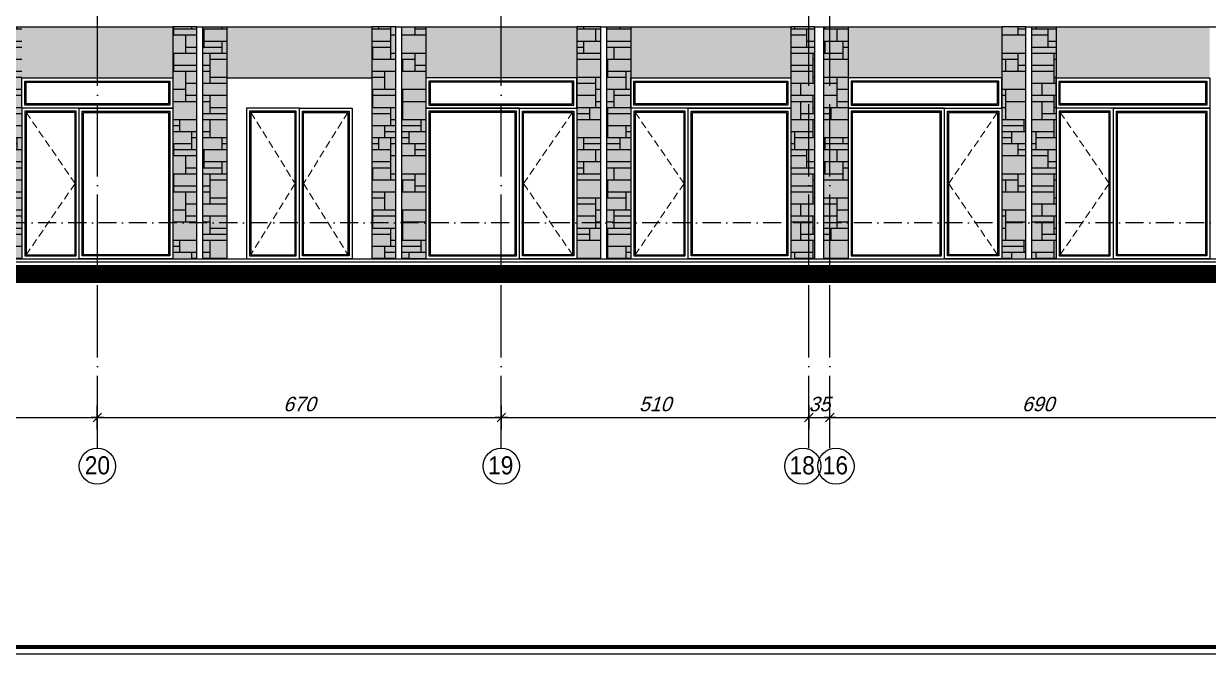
# Model space of a CAD drawing. Extents: x 9615146 to 9672346, y 4699603 to 4705703.
# Drawn here: x 9646191 to 9648156, y 4699603 to 4700649 of the extents above; entities that cross this region are included whole.
import ezdxf
from ezdxf.enums import TextEntityAlignment as Align

# ---------------------------------------------------------------- set-up
doc = ezdxf.new("R2010")
doc.units = 0
doc.header["$LTSCALE"] = 0.5
doc.header["$MEASUREMENT"] = 0
doc.header["$PDSIZE"] = -1
for name, pattern in [('ACAD_ISO04W100', [30, 24, -3, 0, -3]), ('DASHED', [0.75, 0.5, -0.25]), ('OSI1000', [5, 3, -1, 0, -1])]:
    doc.linetypes.add(name, pattern=pattern)
doc.layers.get('0').update_dxf_attribs({"color": 251, "linetype": 'CONTINUOUS'})
doc.layers.get('Defpoints').update_dxf_attribs({"color": 251, "linetype": 'CONTINUOUS'})
for name, color, linetype in [('_axis', 1, 'ACAD_ISO04W100'), ('_axis_num', 1, 'CONTINUOUS'), ('_dimension', 4, 'CONTINUOUS'), ('_dimension_evel', 4, 'CONTINUOUS'), ('_hatch', 9, 'CONTINUOUS'), ('_hatch_construction', 252, 'CONTINUOUS'), ('_table', 3, 'CONTINUOUS'), ('fasadi', 147, 'CONTINUOUS'), ('podlojka', 21, 'CONTINUOUS')]:
    doc.layers.add(name, color=color, linetype=linetype)
doc.layers.add('_punk', color=8, linetype='DASHED', lineweight=9)
doc.styles.add('POMESHTENIA', font='arial.ttf', dxfattribs={"width": 0.9})
doc.styles.add('WIN', font='swindos.shx', dxfattribs={"oblique": 17})
doc.dimstyles.new('dim_50', dxfattribs={"dimtxt": 24, "dimasz": 1, "dimexe": 30, "dimexo": 0, "dimgap": 10, "dimtad": 1, "dimdec": 1, "dimrnd": 0.5, "dimdsep": 46, "dimtxsty": 'WIN', "dimblk1": '1', "dimblk2": '1', "dimsah": 1, "dimcen": 15, "dimdle": 10, "dimse1": 1, "dimse2": 1, "dimadec": 0, "dimazin": 0, "dimtfac": 1, "dimtdec": 1, "dimtix": 1, "dimtmove": 2, "dimatfit": 3, "dimldrblk": '1', "dimfxl": 1, "dimtolj": 1, "dimarcsym": 0})
pattern_1 = [(0, (0, 0), (0, 200), [150, -50]), (0, (0, 10), (0, 200), [-60, 60, -30, 50]), (0, (0, 20), (0, 200), [-90, 110]), (0, (0, 30), (0, 200), [90, -110]), (0, (0, 40), (0, 200), [-40, 160]), (0, (0, 50), (0, 200), [70, -50, 60, -20]), (0, (70, 60), (0, 200), [160, -40]), (0, (-10, 70), (0, 200), [110, -90]), (0, (-40, 80), (0, 200), [90, -110]), (0, (0, 90), (0, 200), [160, -40]), (0, (0, 100), (0, 200), [-80, 50, -30, 40]), (0, (100, 110), (0, 200), [120, -80]), (0, (20, 120), (0, 200), [80, -40, 30, -50]), (0, (60, 130), (0, 200), [80, -30, 50, -40]), (0, (140, 140), (0, 200), [120, -80]), (0, (60, 150), (0, 200), [80, -120]), (0, (100, 160), (0, 200), [90, -110]), (0, (100, 170), (0, 200), [-60, 140]), (0, (40, 180), (0, 200), [60, -140]), (0, (100, 190), (0, 200), [140, -60]), (90, (0, 80), (-200, 1e-14), [30, -80, 70, -20]), (90, (20, 90), (-200, 1e-14), [50, -30, 20, -100]), (90, (30, 50), (-200, 1e-14), [20, -180]), (90, (40, 30), (-200, 1e-14), [20, -120, 30, -30]), (90, (50, 70), (-200, 1e-14), [20, -180]), (90, (60, 0), (-200, 1e-14), [30, -90, 50, -30]), (90, (70, 40), (-200, 1e-14), [30, -170]), (90, (80, 90), (-200, 1e-14), [30, -10, 20, -140]), (90, (90, 10), (-200, 1e-14), [30, -170]), (90, (100, 60), (-200, 1e-14), [30, -10, 30, -20, 50, -60]), (90, (120, 60), (-200, 1e-14), [-140, 20, -20, 20]), (90, (130, 90), (-200, 1e-14), [20, -180]), (90, (140, 20), (-200, 1e-14), [20, -70, 50, -60]), (90, (150, 50), (-200, 1e-14), [10, -130, 30, -30]), (90, (160, 60), (-200, 1e-14), [50, -50, 30, -70]), (90, (170, 110), (-200, 1e-14), [30, -50, 20, -100]), (90, (180, 40), (-200, 1e-14), [20, -180]), (90, (190, 60), (-200, 1e-14), [20, -60, 30, -90])]
pattern_2 = [(0, (3, 0), (30, 15), [27, -3]), (0, (3, 3), (30, 15), [27, -3]), (90, (3, 3), (-30, 15), [12, -3]), (90, (0, 3), (-30, 15), [12, -3])]

# ---------------------------------------------------------------- blocks, each defined once
blk = doc.blocks.new('koloni-flat-4-flat-1')
at = {"layer": 'fasadi'}
for points in [[(0, 0), (40, 0), (40, 385), (0, 385)], [(50, 385), (90, 385), (90, 0), (50, 0)]]:
    blk.add_lwpolyline(points, close=True, dxfattribs=at)
blk = doc.blocks.new('koloni-flat-3-flat-1')
at = {"layer": 'fasadi'}
for points in [[(0, 0), (40, 0), (40, 385), (0, 385)], [(50, 385), (90, 385), (90, 0), (50, 0)]]:
    blk.add_lwpolyline(points, close=True, dxfattribs=at)
blk = doc.blocks.new('koloni-flat-2-flat-1')
at = {"layer": 'fasadi'}
for points in [[(0, 0), (40, 0), (40, 385), (0, 385)], [(50, 385), (90, 385), (90, 0), (50, 0)]]:
    blk.add_lwpolyline(points, close=True, dxfattribs=at)
blk = doc.blocks.new('koloni-flat-1-flat-1-flat-1')
at = {"layer": 'fasadi'}
for points in [[(0, 0), (40, 0), (40, 385), (0, 385)], [(50, 385), (90, 385), (90, 0), (50, 0)]]:
    blk.add_lwpolyline(points, close=True, dxfattribs=at)
blk = doc.blocks.new('1')
for p, q in [((0, 20), (0, -20)), ((-10, 0), (10, 0)), ((-7.1, -7.1), (7.1, 7.1))]:
    blk.add_line(p, q)
blk = doc.blocks.new('*D61')
at = {"layer": '_dimension', "color": 0, "lineweight": -2, "ltscale": 30, "transparency": 16777216}
blk.add_line((9645804.2, 4699996.1), (9646312.2, 4699996.1), dxfattribs=at)
at = {"layer": 'Defpoints', "color": 0, "ltscale": 30, "transparency": 16777216}
for p in [(9646313.2, 4699996.1), (9645803.2, 4699975.9), (9646313.2, 4699975.9)]:
    blk.add_point(p, dxfattribs=at)
at = {"layer": '_dimension', "color": 0, "lineweight": -2, "ltscale": 30, "transparency": 16777216, "rotation": 180}
blk.add_blockref('1', (9645803.2, 4699996.1), dxfattribs=at)
at = {"layer": '_dimension', "color": 0, "lineweight": -2, "ltscale": 30, "transparency": 16777216}
blk.add_blockref('1', (9646313.2, 4699996.1), dxfattribs=at)
at = {"layer": '_dimension', "color": 0, "ltscale": 30, "transparency": 16777216, "insert": (9646058.2, 4700018.1), "char_height": 24, "attachment_point": 5, "style": 'WIN'}
blk.add_mtext('\\A1;510', dxfattribs=at)
blk = doc.blocks.new('*D62')
at = {"layer": '_dimension', "color": 0, "lineweight": -2, "ltscale": 30, "transparency": 16777216}
blk.add_line((9646314.2, 4699996.1), (9646982.2, 4699996.1), dxfattribs=at)
at = {"layer": 'Defpoints', "color": 0, "ltscale": 30, "transparency": 16777216}
for p in [(9646983.2, 4699996.1), (9646313.2, 4699975.9), (9646983.2, 4699975.9)]:
    blk.add_point(p, dxfattribs=at)
at = {"layer": '_dimension', "color": 0, "lineweight": -2, "ltscale": 30, "transparency": 16777216, "rotation": 180}
blk.add_blockref('1', (9646313.2, 4699996.1), dxfattribs=at)
at = {"layer": '_dimension', "color": 0, "lineweight": -2, "ltscale": 30, "transparency": 16777216}
blk.add_blockref('1', (9646983.2, 4699996.1), dxfattribs=at)
at = {"layer": '_dimension', "color": 0, "ltscale": 30, "transparency": 16777216, "insert": (9646648.2, 4700018.1), "char_height": 24, "attachment_point": 5, "style": 'WIN'}
blk.add_mtext('\\A1;670', dxfattribs=at)
blk = doc.blocks.new('*D63')
at = {"layer": '_dimension', "color": 0, "lineweight": -2, "ltscale": 30, "transparency": 16777216}
blk.add_line((9646984.2, 4699996.1), (9647492.2, 4699996.1), dxfattribs=at)
at = {"layer": 'Defpoints', "color": 0, "ltscale": 30, "transparency": 16777216}
for p in [(9647493.2, 4699996.1), (9646983.2, 4699975.9), (9647493.2, 4699975.9)]:
    blk.add_point(p, dxfattribs=at)
at = {"layer": '_dimension', "color": 0, "lineweight": -2, "ltscale": 30, "transparency": 16777216, "rotation": 180}
blk.add_blockref('1', (9646983.2, 4699996.1), dxfattribs=at)
at = {"layer": '_dimension', "color": 0, "lineweight": -2, "ltscale": 30, "transparency": 16777216}
blk.add_blockref('1', (9647493.2, 4699996.1), dxfattribs=at)
at = {"layer": '_dimension', "color": 0, "ltscale": 30, "transparency": 16777216, "insert": (9647238.2, 4700018.1), "char_height": 24, "attachment_point": 5, "style": 'WIN'}
blk.add_mtext('\\A1;510', dxfattribs=at)
blk = doc.blocks.new('*D64')
at = {"layer": '_dimension', "color": 0, "lineweight": -2, "ltscale": 30, "transparency": 16777216}
for p, q in [((9647492.2, 4699996.1), (9647491.2, 4699996.1)), ((9647493.2, 4699996.1), (9647528.2, 4699996.1)), ((9647529.2, 4699996.1), (9647530.2, 4699996.1))]:
    blk.add_line(p, q, dxfattribs=at)
at = {"layer": 'Defpoints', "color": 0, "ltscale": 30, "transparency": 16777216}
for p in [(9647528.2, 4699996.1), (9647493.2, 4699975.9), (9647528.2, 4699975.9)]:
    blk.add_point(p, dxfattribs=at)
at = {"layer": '_dimension', "color": 0, "lineweight": -2, "ltscale": 30, "transparency": 16777216}
blk.add_blockref('1', (9647493.2, 4699996.1), dxfattribs=at)
at = {"layer": '_dimension', "color": 0, "lineweight": -2, "ltscale": 30, "transparency": 16777216, "rotation": 180}
blk.add_blockref('1', (9647528.2, 4699996.1), dxfattribs=at)
at = {"layer": '_dimension', "color": 0, "ltscale": 30, "transparency": 16777216, "insert": (9647510.7, 4700018.1), "char_height": 24, "attachment_point": 5, "style": 'WIN'}
blk.add_mtext('\\A1;35', dxfattribs=at)
blk = doc.blocks.new('*D65')
at = {"layer": '_dimension', "color": 0, "lineweight": -2, "ltscale": 30, "transparency": 16777216}
blk.add_line((9647529.2, 4699996.1), (9648217.2, 4699996.1), dxfattribs=at)
at = {"layer": 'Defpoints', "color": 0, "ltscale": 30, "transparency": 16777216}
for p in [(9648218.2, 4699996.1), (9647528.2, 4699975.9), (9648218.2, 4699975.9)]:
    blk.add_point(p, dxfattribs=at)
at = {"layer": '_dimension', "color": 0, "lineweight": -2, "ltscale": 30, "transparency": 16777216, "rotation": 180}
blk.add_blockref('1', (9647528.2, 4699996.1), dxfattribs=at)
at = {"layer": '_dimension', "color": 0, "lineweight": -2, "ltscale": 30, "transparency": 16777216}
blk.add_blockref('1', (9648218.2, 4699996.1), dxfattribs=at)
at = {"layer": '_dimension', "color": 0, "ltscale": 30, "transparency": 16777216, "insert": (9647873.2, 4700018.1), "char_height": 24, "attachment_point": 5, "style": 'WIN'}
blk.add_mtext('\\A1;690', dxfattribs=at)

msp = doc.modelspace()

# ---------------------------------------------------------------- hatches: boundary and pattern name
at = {"layer": '_hatch', "ltscale": 30, "true_color": 0xb4b09d}
h = msp.add_hatch(color=253, dxfattribs=at)
h.dxf.hatch_style = 1
h.paths.add_polyline_path([(9645118.23, 4700643.84), (9645078.23, 4700643.84), (9645078.23, 4700258.84), (9645118.23, 4700258.84)])
h.paths.add_polyline_path([(9645168.23, 4700508.84), (9645168.23, 4700643.84), (9645158.23, 4700643.84), (9645128.23, 4700643.84), (9645128.23, 4700258.84), (9645168.23, 4700258.84)])
h.paths.add_polyline_path([(9645458.23, 4700643.84), (9645418.23, 4700643.84), (9645418.23, 4700258.84), (9645458.23, 4700258.84)])
h.paths.add_polyline_path([(9645508.23, 4700508.84), (9645508.23, 4700643.84), (9645498.23, 4700643.84), (9645468.23, 4700643.84), (9645468.23, 4700258.84), (9645508.23, 4700258.84)])
h.paths.add_polyline_path([(9645798.23, 4700643.84), (9645758.23, 4700643.84), (9645758.23, 4700258.84), (9645798.23, 4700258.84)])
h.paths.add_polyline_path([(9645848.23, 4700508.84), (9645848.23, 4700643.84), (9645838.23, 4700643.84), (9645808.23, 4700643.84), (9645808.23, 4700258.84), (9645848.23, 4700258.84)])
h.paths.add_polyline_path([(9646138.23, 4700643.84), (9646098.23, 4700643.84), (9646098.23, 4700258.84), (9646138.23, 4700258.84)])
h.paths.add_polyline_path([(9646188.23, 4700508.84), (9646188.23, 4700643.84), (9646178.23, 4700643.84), (9646148.23, 4700643.84), (9646148.23, 4700258.84), (9646188.23, 4700258.84)])
h.paths.add_polyline_path([(9646478.23, 4700643.84), (9646438.23, 4700643.84), (9646438.23, 4700258.84), (9646478.23, 4700258.84)])
h.paths.add_polyline_path([(9646528.23, 4700643.84), (9646508.23, 4700643.84), (9646488.23, 4700643.84), (9646488.23, 4700258.84), (9646528.23, 4700258.84)])
at = {"layer": '_hatch', "ltscale": 30, "true_color": 0xb97b1d}
h = msp.add_hatch(color=32, dxfattribs=at)
h.dxf.hatch_style = 1
h.paths.add_polyline_path([(9646313.23, 4700643.84), (9646313.23, 4700558.84), (9646438.23, 4700558.84), (9646438.23, 4700643.84)])
h.paths.add_polyline_path([(9646188.23, 4700643.84), (9646188.23, 4700558.84), (9646313.23, 4700558.84), (9646313.23, 4700643.84)])
h.paths.add_polyline_path([(9645848.23, 4700643.84), (9645848.23, 4700558.84), (9646098.23, 4700558.84), (9646098.23, 4700643.84)])
h.paths.add_polyline_path([(9645508.23, 4700643.84), (9645508.23, 4700558.84), (9645758.23, 4700558.84), (9645758.23, 4700643.84)])
h.paths.add_polyline_path([(9645293.23, 4700643.84), (9645293.23, 4700558.84), (9645418.23, 4700558.84), (9645418.23, 4700643.84)])
h.paths.add_polyline_path([(9645168.23, 4700643.84), (9645168.23, 4700558.84), (9645293.23, 4700558.84), (9645293.23, 4700643.84)])
h = msp.add_hatch(color=32, dxfattribs=at)
h.dxf.hatch_style = 1
h.paths.add_polyline_path([(9647903.23, 4700643.84), (9647903.23, 4700558.84), (9648158.23, 4700558.84), (9648158.23, 4700643.84)])
h.paths.add_polyline_path([(9646528.23, 4700643.84), (9646528.23, 4700558.84), (9646768.23, 4700558.84), (9646768.23, 4700643.84)])
h.paths.add_polyline_path([(9646983.23, 4700558.84), (9647108.23, 4700558.84), (9647108.23, 4700643.84), (9646983.23, 4700643.84)])
h.paths.add_polyline_path([(9646983.23, 4700558.84), (9646983.23, 4700643.84), (9646858.23, 4700643.84), (9646858.23, 4700558.84)])
h.paths.add_polyline_path([(9647463.23, 4700558.84), (9647463.23, 4700643.84), (9647198.23, 4700643.84), (9647198.23, 4700558.84)])
h.paths.add_polyline_path([(9647813.23, 4700558.84), (9647813.23, 4700643.84), (9647558.23, 4700643.84), (9647558.23, 4700558.84)])
at = {"layer": '_hatch', "ltscale": 30, "true_color": 0xb4b09d}
h = msp.add_hatch(color=253, dxfattribs=at)
h.dxf.hatch_style = 1
h.paths.add_polyline_path([(9647903.23, 4700508.84), (9647903.23, 4700558.84), (9647903.23, 4700643.84), (9647863.23, 4700643.84), (9647863.23, 4700258.84), (9647903.23, 4700258.84)])
h.paths.add_polyline_path([(9647853.23, 4700643.84), (9647813.23, 4700643.84), (9647813.23, 4700258.84), (9647853.23, 4700258.84)])
h.paths.add_polyline_path([(9647558.23, 4700508.84), (9647558.23, 4700558.84), (9647558.23, 4700643.84), (9647553.23, 4700643.84), (9647518.23, 4700643.84), (9647518.23, 4700258.84), (9647558.23, 4700258.84)])
h.paths.add_polyline_path([(9647503.23, 4700643.84), (9647463.23, 4700643.84), (9647463.23, 4700258.84), (9647503.23, 4700258.84)])
h.paths.add_polyline_path([(9647198.23, 4700508.84), (9647198.23, 4700643.84), (9647158.23, 4700643.84), (9647158.23, 4700258.84), (9647198.23, 4700258.84)])
h.paths.add_polyline_path([(9647148.23, 4700643.84), (9647108.23, 4700643.84), (9647108.23, 4700258.84), (9647148.23, 4700258.84)])
h.paths.add_polyline_path([(9646858.23, 4700643.84), (9646848.23, 4700643.84), (9646818.23, 4700643.84), (9646818.23, 4700258.84), (9646858.23, 4700258.84)])
h.paths.add_polyline_path([(9646808.23, 4700643.84), (9646768.23, 4700643.84), (9646768.23, 4700258.84), (9646808.23, 4700258.84)])
at = {"layer": '_hatch_construction', "ltscale": 40}
h = msp.add_hatch(dxfattribs=at)
h.set_pattern_fill('CUTSTONE', color=250, scale=200, style=0, pattern_type=2)
h.set_pattern_definition(pattern_1)
h.paths.add_polyline_path([(9645118.23, 4700643.84), (9645078.23, 4700643.84), (9645078.23, 4700258.84), (9645118.23, 4700258.84)])
h.paths.add_polyline_path([(9645168.23, 4700508.84), (9645168.23, 4700643.84), (9645158.23, 4700643.84), (9645128.23, 4700643.84), (9645128.23, 4700258.84), (9645168.23, 4700258.84)])
h.paths.add_polyline_path([(9645458.23, 4700643.84), (9645418.23, 4700643.84), (9645418.23, 4700258.84), (9645458.23, 4700258.84)])
h.paths.add_polyline_path([(9645508.23, 4700508.84), (9645508.23, 4700643.84), (9645498.23, 4700643.84), (9645468.23, 4700643.84), (9645468.23, 4700258.84), (9645508.23, 4700258.84)])
h.paths.add_polyline_path([(9645798.23, 4700643.84), (9645758.23, 4700643.84), (9645758.23, 4700258.84), (9645798.23, 4700258.84)])
h.paths.add_polyline_path([(9645848.23, 4700508.84), (9645848.23, 4700643.84), (9645838.23, 4700643.84), (9645808.23, 4700643.84), (9645808.23, 4700258.84), (9645848.23, 4700258.84)])
h.paths.add_polyline_path([(9646138.23, 4700643.84), (9646098.23, 4700643.84), (9646098.23, 4700258.84), (9646138.23, 4700258.84)])
h.paths.add_polyline_path([(9646188.23, 4700508.84), (9646188.23, 4700643.84), (9646178.23, 4700643.84), (9646148.23, 4700643.84), (9646148.23, 4700258.84), (9646188.23, 4700258.84)])
h.paths.add_polyline_path([(9646478.23, 4700643.84), (9646438.23, 4700643.84), (9646438.23, 4700258.84), (9646478.23, 4700258.84)])
h.paths.add_polyline_path([(9646528.23, 4700643.84), (9646508.23, 4700643.84), (9646488.23, 4700643.84), (9646488.23, 4700258.84), (9646528.23, 4700258.84)])
h = msp.add_hatch(dxfattribs=at)
h.set_pattern_fill('EGGCRATE', color=250, scale=30, style=0, pattern_type=2)
h.set_pattern_definition(pattern_2)
h.paths.add_polyline_path([(9646313.23, 4700643.84), (9646313.23, 4700558.84), (9646438.23, 4700558.84), (9646438.23, 4700643.84)])
h.paths.add_polyline_path([(9646188.23, 4700643.84), (9646188.23, 4700558.84), (9646313.23, 4700558.84), (9646313.23, 4700643.84)])
h.paths.add_polyline_path([(9645848.23, 4700643.84), (9645848.23, 4700558.84), (9646098.23, 4700558.84), (9646098.23, 4700643.84)])
h.paths.add_polyline_path([(9645508.23, 4700643.84), (9645508.23, 4700558.84), (9645758.23, 4700558.84), (9645758.23, 4700643.84)])
h.paths.add_polyline_path([(9645293.23, 4700643.84), (9645293.23, 4700558.84), (9645418.23, 4700558.84), (9645418.23, 4700643.84)])
h.paths.add_polyline_path([(9645168.23, 4700643.84), (9645168.23, 4700558.84), (9645293.23, 4700558.84), (9645293.23, 4700643.84)])
h = msp.add_hatch(dxfattribs=at)
h.set_pattern_fill('EGGCRATE', color=250, scale=30, style=0, pattern_type=2)
h.set_pattern_definition(pattern_2)
h.paths.add_polyline_path([(9647903.23, 4700643.84), (9647903.23, 4700558.84), (9648158.23, 4700558.84), (9648158.23, 4700643.84)])
h.paths.add_polyline_path([(9646528.23, 4700643.84), (9646528.23, 4700558.84), (9646768.23, 4700558.84), (9646768.23, 4700643.84)])
h.paths.add_polyline_path([(9646983.23, 4700558.84), (9647108.23, 4700558.84), (9647108.23, 4700643.84), (9646983.23, 4700643.84)])
h.paths.add_polyline_path([(9646983.23, 4700558.84), (9646983.23, 4700643.84), (9646858.23, 4700643.84), (9646858.23, 4700558.84)])
h.paths.add_polyline_path([(9647463.23, 4700558.84), (9647463.23, 4700643.84), (9647198.23, 4700643.84), (9647198.23, 4700558.84)])
h.paths.add_polyline_path([(9647813.23, 4700558.84), (9647813.23, 4700643.84), (9647558.23, 4700643.84), (9647558.23, 4700558.84)])
h = msp.add_hatch(dxfattribs=at)
h.set_pattern_fill('CUTSTONE', color=250, scale=200, style=0, pattern_type=2)
h.set_pattern_definition(pattern_1)
h.paths.add_polyline_path([(9647903.23, 4700508.84), (9647903.23, 4700558.84), (9647903.23, 4700643.84), (9647863.23, 4700643.84), (9647863.23, 4700258.84), (9647903.23, 4700258.84)])
h.paths.add_polyline_path([(9647853.23, 4700643.84), (9647813.23, 4700643.84), (9647813.23, 4700258.84), (9647853.23, 4700258.84)])
h.paths.add_polyline_path([(9647558.23, 4700508.84), (9647558.23, 4700558.84), (9647558.23, 4700643.84), (9647553.23, 4700643.84), (9647518.23, 4700643.84), (9647518.23, 4700258.84), (9647558.23, 4700258.84)])
h.paths.add_polyline_path([(9647503.23, 4700643.84), (9647463.23, 4700643.84), (9647463.23, 4700258.84), (9647503.23, 4700258.84)])
h.paths.add_polyline_path([(9647198.23, 4700508.84), (9647198.23, 4700643.84), (9647158.23, 4700643.84), (9647158.23, 4700258.84), (9647198.23, 4700258.84)])
h.paths.add_polyline_path([(9647148.23, 4700643.84), (9647108.23, 4700643.84), (9647108.23, 4700258.84), (9647148.23, 4700258.84)])
h.paths.add_polyline_path([(9646858.23, 4700643.84), (9646848.23, 4700643.84), (9646818.23, 4700643.84), (9646818.23, 4700258.84), (9646858.23, 4700258.84)])
h.paths.add_polyline_path([(9646808.23, 4700643.84), (9646768.23, 4700643.84), (9646768.23, 4700258.84), (9646808.23, 4700258.84)])

# ---------------------------------------------------------------- linework, layer by layer
at = {"layer": '_axis', "ltscale": 10}
for p, q in [((9646313.23, 4699945.26), (9646313.23, 4702088.08)), ((9646983.23, 4699945.26), (9646983.23, 4702088.08)), ((9647493.23, 4699945.26), (9647493.23, 4702088.08)), ((9647528.23, 4699945.26), (9647528.23, 4702088.08))]:
    msp.add_line(p, q, dxfattribs=at)
at = {"layer": '_axis_num'}
for centre in [(9646313.23, 4699915.26), (9646983.23, 4699915.26), (9647483.23, 4699915.26), (9647538.23, 4699915.26)]:
    msp.add_circle(centre, 30, dxfattribs=at)
at = {"layer": '_dimension_evel', "linetype": 'OSI1000', "ltscale": 20}
msp.add_line((9650202.81, 4700318.84), (9639577.02, 4700318.84), dxfattribs=at)
at = {"layer": '_hatch', "color": 252, "ltscale": 10, "const_width": 30}
msp.add_lwpolyline([(9639809.55, 4700083.84), (9639999.85, 4700083.84), (9640872.86, 4700233.84), (9650202.81, 4700233.84)], dxfattribs=at)
at = {"layer": '_punk', "ltscale": 50}
for p, q in [((9646195.23, 4700501.84), (9646276.23, 4700383.84)), ((9646567.73, 4700501.84), (9646641.23, 4700383.84)), ((9646728.73, 4700501.84), (9646655.23, 4700383.84)), ((9647101.23, 4700501.84), (9647020.23, 4700383.84)), ((9647205.23, 4700501.84), (9647286.23, 4700383.84)), ((9647806.23, 4700501.84), (9647725.23, 4700383.84)), ((9647910.23, 4700501.84), (9647991.23, 4700383.84)), ((9646276.23, 4700383.84), (9646195.23, 4700265.84)), ((9646641.23, 4700383.84), (9646567.73, 4700265.84)), ((9646655.23, 4700383.84), (9646728.73, 4700265.84)), ((9647020.23, 4700383.84), (9647101.23, 4700265.84)), ((9647286.23, 4700383.84), (9647205.23, 4700265.84)), ((9647725.23, 4700383.84), (9647806.23, 4700265.84)), ((9647991.23, 4700383.84), (9647910.23, 4700265.84))]:
    msp.add_line(p, q, dxfattribs=at)
at = {"layer": '_table', "ltscale": 10}
msp.add_lwpolyline([(9639346.03, 4702603.38), (9651646.03, 4702603.38), (9651646.03, 4699603.38), (9639346.03, 4699603.38)], close=True, dxfattribs=at)
msp.add_lwpolyline([(9639497.71, 4702591.38, 6.84, 6.84, 0), (9651634.03, 4702591.38, 6.84, 6.84, 0), (9651634.03, 4699615.38, 6.84, 6.84, 0), (9639497.71, 4699615.38, 6.84, 6.84, 0)], format="xyseb", close=True, dxfattribs=at)
at = {"layer": 'fasadi'}
for p, q in [((9646178.23, 4700643.84), (9646438.23, 4700643.84)), ((9646478.23, 4700643.84), (9646488.23, 4700643.84)), ((9646508.23, 4700643.84), (9646768.23, 4700643.84)), ((9646808.23, 4700643.84), (9646818.23, 4700643.84)), ((9646848.23, 4700643.84), (9647108.23, 4700643.84)), ((9647148.23, 4700643.84), (9647158.23, 4700643.84)), ((9647198.23, 4700643.84), (9647463.23, 4700643.84)), ((9647503.23, 4700643.84), (9647518.23, 4700643.84)), ((9647553.23, 4700643.84), (9647813.23, 4700643.84)), ((9647853.23, 4700643.84), (9647863.23, 4700643.84)), ((9647903.23, 4700643.84), (9648225.73, 4700643.84)), ((9646528.23, 4700558.84), (9646768.23, 4700558.84)), ((9647903.23, 4700558.84), (9648148.23, 4700558.84))]:
    msp.add_line(p, q, dxfattribs=at)
for points in [[(9647463.23, 4700258.84), (9647503.23, 4700258.84), (9647503.23, 4700643.84), (9647463.23, 4700643.84)], [(9647518.23, 4700643.84), (9647558.23, 4700643.84), (9647558.23, 4700258.84), (9647518.23, 4700258.84)], [(9646438.23, 4700508.84), (9646188.23, 4700508.84), (9646188.23, 4700558.84), (9646438.23, 4700558.84)], [(9646433.23, 4700513.84), (9646193.23, 4700513.84), (9646193.23, 4700553.84), (9646433.23, 4700553.84)], [(9646431.23, 4700515.84), (9646195.23, 4700515.84), (9646195.23, 4700551.84), (9646431.23, 4700551.84)], [(9646858.23, 4700508.84), (9647108.23, 4700508.84), (9647108.23, 4700558.84), (9646858.23, 4700558.84)], [(9646863.23, 4700513.84), (9647103.23, 4700513.84), (9647103.23, 4700553.84), (9646863.23, 4700553.84)], [(9646865.23, 4700515.84), (9647101.23, 4700515.84), (9647101.23, 4700551.84), (9646865.23, 4700551.84)], [(9647463.23, 4700508.84), (9647198.23, 4700508.84), (9647198.23, 4700558.84), (9647463.23, 4700558.84)], [(9647458.23, 4700513.84), (9647203.23, 4700513.84), (9647203.23, 4700553.84), (9647458.23, 4700553.84)], [(9647456.23, 4700515.84), (9647205.23, 4700515.84), (9647205.23, 4700551.84), (9647456.23, 4700551.84)], [(9647558.23, 4700508.84), (9647813.23, 4700508.84), (9647813.23, 4700558.84), (9647558.23, 4700558.84)], [(9647563.23, 4700513.84), (9647808.23, 4700513.84), (9647808.23, 4700553.84), (9647563.23, 4700553.84)], [(9647565.23, 4700515.84), (9647806.23, 4700515.84), (9647806.23, 4700551.84), (9647565.23, 4700551.84)], [(9648158.23, 4700508.84), (9647903.23, 4700508.84), (9647903.23, 4700558.84), (9648158.23, 4700558.84)], [(9648153.23, 4700513.84), (9647908.23, 4700513.84), (9647908.23, 4700553.84), (9648153.23, 4700553.84)], [(9648151.23, 4700515.84), (9647910.23, 4700515.84), (9647910.23, 4700551.84), (9648151.23, 4700551.84)], [(9646188.23, 4700258.84), (9646283.23, 4700258.84), (9646283.23, 4700508.84), (9646188.23, 4700508.84)], [(9646193.23, 4700263.84), (9646278.23, 4700263.84), (9646278.23, 4700503.84), (9646193.23, 4700503.84)], [(9646438.23, 4700258.84), (9646283.23, 4700258.84), (9646283.23, 4700508.84), (9646438.23, 4700508.84)], [(9646433.23, 4700263.84), (9646288.23, 4700263.84), (9646288.23, 4700503.84), (9646433.23, 4700503.84)], [(9646560.73, 4700258.84), (9646648.23, 4700258.84), (9646648.23, 4700508.84), (9646560.73, 4700508.84)], [(9646565.73, 4700263.84), (9646643.23, 4700263.84), (9646643.23, 4700503.84), (9646565.73, 4700503.84)], [(9646735.73, 4700258.84), (9646648.23, 4700258.84), (9646648.23, 4700508.84), (9646735.73, 4700508.84)], [(9646730.73, 4700263.84), (9646653.23, 4700263.84), (9646653.23, 4700503.84), (9646730.73, 4700503.84)], [(9646858.23, 4700258.84), (9647013.23, 4700258.84), (9647013.23, 4700508.84), (9646858.23, 4700508.84)], [(9646863.23, 4700263.84), (9647008.23, 4700263.84), (9647008.23, 4700503.84), (9646863.23, 4700503.84)], [(9647108.23, 4700258.84), (9647013.23, 4700258.84), (9647013.23, 4700508.84), (9647108.23, 4700508.84)], [(9647103.23, 4700263.84), (9647018.23, 4700263.84), (9647018.23, 4700503.84), (9647103.23, 4700503.84)], [(9647198.23, 4700258.84), (9647293.23, 4700258.84), (9647293.23, 4700508.84), (9647198.23, 4700508.84)], [(9647203.23, 4700263.84), (9647288.23, 4700263.84), (9647288.23, 4700503.84), (9647203.23, 4700503.84)], [(9647463.23, 4700258.84), (9647293.23, 4700258.84), (9647293.23, 4700508.84), (9647463.23, 4700508.84)], [(9647458.23, 4700263.84), (9647298.23, 4700263.84), (9647298.23, 4700503.84), (9647458.23, 4700503.84)], [(9647558.23, 4700258.84), (9647718.23, 4700258.84), (9647718.23, 4700508.84), (9647558.23, 4700508.84)], [(9647563.23, 4700263.84), (9647713.23, 4700263.84), (9647713.23, 4700503.84), (9647563.23, 4700503.84)], [(9647813.23, 4700258.84), (9647718.23, 4700258.84), (9647718.23, 4700508.84), (9647813.23, 4700508.84)], [(9647808.23, 4700263.84), (9647723.23, 4700263.84), (9647723.23, 4700503.84), (9647808.23, 4700503.84)], [(9647903.23, 4700258.84), (9647998.23, 4700258.84), (9647998.23, 4700508.84), (9647903.23, 4700508.84)], [(9647908.23, 4700263.84), (9647993.23, 4700263.84), (9647993.23, 4700503.84), (9647908.23, 4700503.84)], [(9648158.23, 4700258.84), (9647998.23, 4700258.84), (9647998.23, 4700508.84), (9648158.23, 4700508.84)], [(9648153.23, 4700263.84), (9648003.23, 4700263.84), (9648003.23, 4700503.84), (9648153.23, 4700503.84)], [(9646195.23, 4700265.84), (9646276.23, 4700265.84), (9646276.23, 4700501.84), (9646195.23, 4700501.84)], [(9646431.23, 4700265.84), (9646290.23, 4700265.84), (9646290.23, 4700501.84), (9646431.23, 4700501.84)], [(9646567.73, 4700265.84), (9646641.23, 4700265.84), (9646641.23, 4700501.84), (9646567.73, 4700501.84)], [(9646728.73, 4700265.84), (9646655.23, 4700265.84), (9646655.23, 4700501.84), (9646728.73, 4700501.84)], [(9646865.23, 4700265.84), (9647006.23, 4700265.84), (9647006.23, 4700501.84), (9646865.23, 4700501.84)], [(9647101.23, 4700265.84), (9647020.23, 4700265.84), (9647020.23, 4700501.84), (9647101.23, 4700501.84)], [(9647205.23, 4700265.84), (9647286.23, 4700265.84), (9647286.23, 4700501.84), (9647205.23, 4700501.84)], [(9647456.23, 4700265.84), (9647300.23, 4700265.84), (9647300.23, 4700501.84), (9647456.23, 4700501.84)], [(9647565.23, 4700265.84), (9647711.23, 4700265.84), (9647711.23, 4700501.84), (9647565.23, 4700501.84)], [(9647806.23, 4700265.84), (9647725.23, 4700265.84), (9647725.23, 4700501.84), (9647806.23, 4700501.84)], [(9647910.23, 4700265.84), (9647991.23, 4700265.84), (9647991.23, 4700501.84), (9647910.23, 4700501.84)], [(9648151.23, 4700265.84), (9648005.23, 4700265.84), (9648005.23, 4700501.84), (9648151.23, 4700501.84)]]:
    msp.add_lwpolyline(points, close=True, dxfattribs=at)
at = {"layer": 'fasadi', "ltscale": 30}
for points in [[(9639997.72, 4700108.84), (9640870.73, 4700258.84), (9650202.81, 4700258.84)], [(9639998.57, 4700103.91), (9640871.16, 4700253.84), (9650202.81, 4700253.84)]]:
    msp.add_lwpolyline(points, dxfattribs=at)

# ---------------------------------------------------------------- block references
at = {"layer": 'podlojka'}
for name, p in [('koloni-flat-4-flat-1', (9646438.23, 4700258.84)), ('koloni-flat-3-flat-1', (9646768.23, 4700258.84)), ('koloni-flat-2-flat-1', (9647108.23, 4700258.84)), ('koloni-flat-1-flat-1-flat-1', (9647813.23, 4700258.84))]:
    msp.add_blockref(name, p, dxfattribs=at)

# ---------------------------------------------------------------- texts
at = {"layer": '_axis_num', "style": 'POMESHTENIA', "width": 0.9}
for s, p in [('20', (9646292.35, 4699916.69)), ('19', (9646961.22, 4699916.69)), ('18', (9647461.22, 4699916.69)), ('16', (9647516.3, 4699916.69))]:
    msp.add_text(s, height=30, rotation=360, dxfattribs=at).set_placement(p, align=Align.MIDDLE_LEFT)

# ---------------------------------------------------------------- dimensions: what is measured, and where the dimension line sits
at = {"layer": '_dimension', "ltscale": 30}
for base, p1, p2, picture, middle in [((9646313.23, 4699996.1), (9645803.23, 4699975.92), (9646313.23, 4699975.92), '*D61', (9646058.23, 4700018.1)), ((9646983.23, 4699996.1), (9646313.23, 4699975.92), (9646983.23, 4699975.92), '*D62', (9646648.23, 4700018.1)), ((9647493.23, 4699996.1), (9646983.23, 4699975.92), (9647493.23, 4699975.92), '*D63', (9647238.23, 4700018.1)), ((9647528.23, 4699996.1), (9647493.23, 4699975.92), (9647528.23, 4699975.92), '*D64', (9647510.73, 4700018.1)), ((9648218.23, 4699996.1), (9647528.23, 4699975.92), (9648218.23, 4699975.92), '*D65', (9647873.23, 4700018.1))]:
    dim = msp.add_linear_dim(base=base, p1=p1, p2=p2, dimstyle='dim_50', dxfattribs=at)
    dim.commit()
    dim.dimension.update_dxf_attribs({"geometry": picture, "text_midpoint": middle})

doc.saveas('drawing.dxf')
